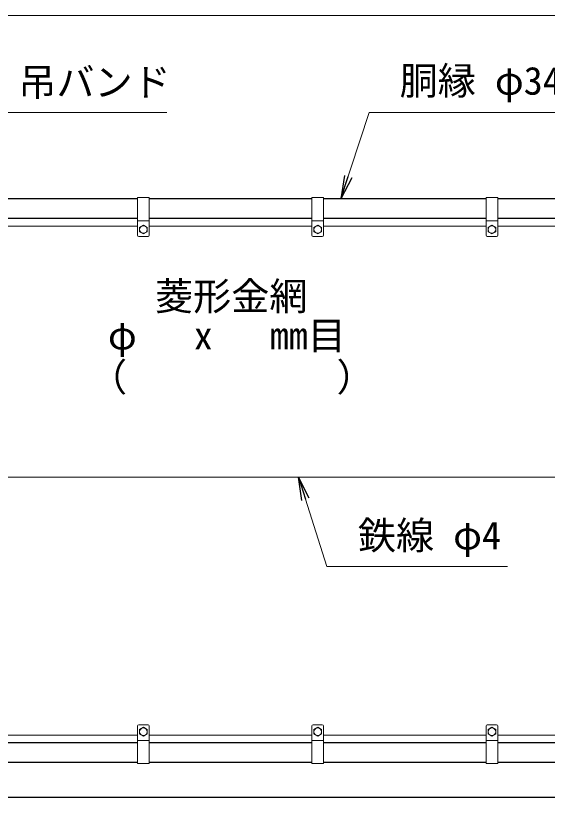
# Model space of a CAD drawing. Units: millimetres, scale not verified. Extents: x -4200 to 4200, y -2970 to 2970.
# Drawn here: x -2855 to -1939, y -570 to 775 of the extents above; entities that cross this region are included whole.
import ezdxf
from ezdxf.enums import TextEntityAlignment as Align

# ---------------------------------------------------------------- set-up
doc = ezdxf.new("R2010")
doc.units = ezdxf.units.MM
doc.header["$LTSCALE"] = 10
for name, color, linetype, lineweight in [('0-0_D-STR1', 1, 'Continuous', 25), ('0-2_D-STR3', 3, 'Continuous', 13), ('0-5_D-STR-DIM', 7, 'Continuous', 13), ('0-9_D-BGD', 7, 'Continuous', 25), ('0-A_D-STR-TXT', 7, 'Continuous', 13)]:
    doc.layers.add(name, color=color, linetype=linetype, lineweight=lineweight)
doc.layers.add('0-6_0', color=7, linetype='Continuous')
doc.styles.add('ＭＳ ゴシック', font='')
doc.styles.get('ＭＳ ゴシック').set_extended_font_data('MS Gothic')

# ---------------------------------------------------------------- blocks, each defined once
blk = doc.blocks.new('_Open')
at = {"layer": '0-6_0'}
blk.add_line((-10, 1.667), (0, 0), dxfattribs=at)
blk.add_lwpolyline([(-10, -1.667), (0, 0), (-10, 0)], dxfattribs=at)

msp = doc.modelspace()

# ---------------------------------------------------------------- linework, layer by layer
at = {"layer": '0-0_D-STR1'}
for p, q in [((-2644.65, 460.23), (-2924.65, 460.23)), ((-2344.65, 460.23), (-2624.65, 460.23)), ((-2044.65, 460.23), (-2324.65, 460.23)), ((-1744.65, 460.23), (-2024.65, 460.23)), ((-2644.65, 426.23), (-2924.65, 426.23)), ((-2344.65, 426.23), (-2624.65, 426.23)), ((-2044.65, 426.23), (-2324.65, 426.23)), ((-1744.65, 426.23), (-2024.65, 426.23)), ((-2644.65, -475.77), (-2924.65, -475.77)), ((-2344.65, -475.77), (-2624.65, -475.77)), ((-2044.65, -475.77), (-2324.65, -475.77)), ((-1744.65, -475.77), (-2024.65, -475.77)), ((-2644.65, -509.77), (-2924.65, -509.77)), ((-2344.65, -509.77), (-2624.65, -509.77)), ((-2044.65, -509.77), (-2324.65, -509.77)), ((-1744.65, -509.77), (-2024.65, -509.77))]:
    msp.add_line(p, q, dxfattribs=at)
at = {"layer": '0-2_D-STR3'}
for p, q in [((-2644.65, 462.23), (-2644.65, 397.23)), ((-2624.65, 462.23), (-2644.65, 462.23)), ((-2624.65, 462.23), (-2624.65, 397.23)), ((-2344.65, 462.23), (-2344.65, 397.23)), ((-2324.65, 462.23), (-2344.65, 462.23)), ((-2324.65, 462.23), (-2324.65, 397.23)), ((-2044.65, 462.23), (-2044.65, 397.23)), ((-2024.65, 462.23), (-2044.65, 462.23)), ((-2024.65, 462.23), (-2024.65, 397.23)), ((-2624.65, 422.23), (-2644.65, 422.23)), ((-2324.65, 422.23), (-2344.65, 422.23)), ((-2024.65, 422.23), (-2044.65, 422.23)), ((-2924.65, 413.23), (-2644.65, 413.23)), ((-2641.15, 410.97), (-2634.65, 414.73)), ((-2641.15, 410.97), (-2641.15, 403.48)), ((-2634.65, 414.73), (-2628.15, 410.97)), ((-2628.15, 410.97), (-2628.15, 403.48)), ((-2624.65, 413.23), (-2344.65, 413.23)), ((-2341.15, 410.97), (-2334.65, 414.73)), ((-2341.15, 410.97), (-2341.15, 403.48)), ((-2334.65, 414.73), (-2328.15, 410.97)), ((-2328.15, 410.97), (-2328.15, 403.48)), ((-2324.65, 413.23), (-2044.65, 413.23)), ((-2041.15, 410.97), (-2034.65, 414.73)), ((-2041.15, 410.97), (-2041.15, 403.48)), ((-2034.65, 414.73), (-2028.15, 410.97)), ((-2028.15, 410.97), (-2028.15, 403.48)), ((-2024.65, 413.23), (-1744.65, 413.23)), ((-2626.65, 395.23), (-2642.65, 395.23)), ((-2326.65, 395.23), (-2342.65, 395.23)), ((-2026.65, 395.23), (-2042.65, 395.23)), ((-1592.74, -18.77), (-3383.5, -18.77)), ((-2644.65, -511.77), (-2644.65, -446.77)), ((-2626.65, -444.77), (-2642.65, -444.77)), ((-2641.15, -460.52), (-2641.15, -453.03)), ((-2628.15, -460.52), (-2628.15, -453.03)), ((-2624.65, -511.77), (-2624.65, -446.77)), ((-2344.65, -511.77), (-2344.65, -446.77)), ((-2326.65, -444.77), (-2342.65, -444.77)), ((-2341.15, -460.52), (-2341.15, -453.03)), ((-2328.15, -460.52), (-2328.15, -453.03)), ((-2324.65, -511.77), (-2324.65, -446.77)), ((-2044.65, -511.77), (-2044.65, -446.77)), ((-2026.65, -444.77), (-2042.65, -444.77)), ((-2041.15, -460.52), (-2041.15, -453.03)), ((-2028.15, -460.52), (-2028.15, -453.03)), ((-2024.65, -511.77), (-2024.65, -446.77)), ((-2924.65, -462.77), (-2644.65, -462.77)), ((-2641.15, -460.52), (-2634.65, -464.27)), ((-2634.65, -464.27), (-2628.15, -460.52)), ((-2624.65, -462.77), (-2344.65, -462.77)), ((-2341.15, -460.52), (-2334.65, -464.27)), ((-2334.65, -464.27), (-2328.15, -460.52)), ((-2324.65, -462.77), (-2044.65, -462.77)), ((-2041.15, -460.52), (-2034.65, -464.27)), ((-2034.65, -464.27), (-2028.15, -460.52)), ((-2024.65, -462.77), (-1744.65, -462.77)), ((-2624.65, -471.77), (-2644.65, -471.77)), ((-2324.65, -471.77), (-2344.65, -471.77)), ((-2024.65, -471.77), (-2044.65, -471.77)), ((-2624.65, -511.77), (-2644.65, -511.77)), ((-2324.65, -511.77), (-2344.65, -511.77)), ((-2024.65, -511.77), (-2044.65, -511.77))]:
    msp.add_line(p, q, dxfattribs=at)
for points in [[(-2641.15, 403.48), (-2634.65, 399.73), (-2628.15, 403.48)], [(-2341.15, 403.48), (-2334.65, 399.73), (-2328.15, 403.48)], [(-2041.15, 403.48), (-2034.65, 399.73), (-2028.15, 403.48)], [(-2641.15, -453.03), (-2634.65, -449.27), (-2628.15, -453.03)], [(-2341.15, -453.03), (-2334.65, -449.27), (-2328.15, -453.03)], [(-2041.15, -453.03), (-2034.65, -449.27), (-2028.15, -453.03)]]:
    msp.add_lwpolyline(points, dxfattribs=at)
for centre in [(-2634.65, 407.23), (-2334.65, 407.23), (-2034.65, 407.23), (-2634.65, -456.77), (-2334.65, -456.77), (-2034.65, -456.77)]:
    msp.add_circle(centre, 6.49, dxfattribs=at)
for centre, start, end in [((-2642.65, 397.23), 180, 270), ((-2626.65, 397.23), 270, 0), ((-2342.65, 397.23), 180, 270), ((-2326.65, 397.23), 270, 0), ((-2042.65, 397.23), 180, 270), ((-2026.65, 397.23), 270, 0), ((-2642.65, -446.77), 90, 180), ((-2626.65, -446.77), 0, 90), ((-2342.65, -446.77), 90, 180), ((-2326.65, -446.77), 0, 90), ((-2042.65, -446.77), 90, 180), ((-2026.65, -446.77), 0, 90)]:
    msp.add_arc(centre, 2, start, end, dxfattribs=at)
at = {"layer": '0-5_D-STR-DIM'}
msp.add_line((-3344.65, 775.23), (-1624.65, 775.23), dxfattribs=at)
at = {"layer": '0-9_D-BGD'}
msp.add_line((-1684.65, -569.77), (-3284.65, -569.77), dxfattribs=at)
at = {"layer": '0-A_D-STR-TXT'}
for points in [[(-2594.22, 608.48), (-2896.67, 608.48), (-2934.15, 464.16)], [(-1709.99, 608.48), (-2245.94, 608.48), (-2294.03, 462.13)], [(-2007.7, -172.4), (-2319.03, -172.4), (-2367.13, -20.68)]]:
    msp.add_lwpolyline(points, dxfattribs=at)

# ---------------------------------------------------------------- block references
at = {"layer": '0-A_D-STR-TXT', "xscale": 4, "yscale": 4}
for p, rotation in [((-2294.65, 460.23), 251.80943), ((-2367.73, -18.77), 107.58773)]:
    msp.add_blockref('_Open', p, dxfattribs=dict(at, rotation=rotation))

# ---------------------------------------------------------------- texts
at = {"layer": '0-A_D-STR-TXT', "style": 'ＭＳ ゴシック'}
for s, p in [('吊バンド', (-2850.06, 622.34)), ('胴縁 φ34.0x2.3', (-2193.49, 624.75)), ('菱形金網', (-2614.6, 254.03)), ('φ   x   mm目', (-2695.82, 186.44)), ('（\u3000\u3000   \u3000\u3000）', (-2728.3, 114.79)), ('鉄線 φ4', (-2265.32, -157.53))]:
    msp.add_text(s, height=48.09, dxfattribs=at).set_placement(p, align=Align.BOTTOM_LEFT)

doc.saveas('drawing.dxf')
